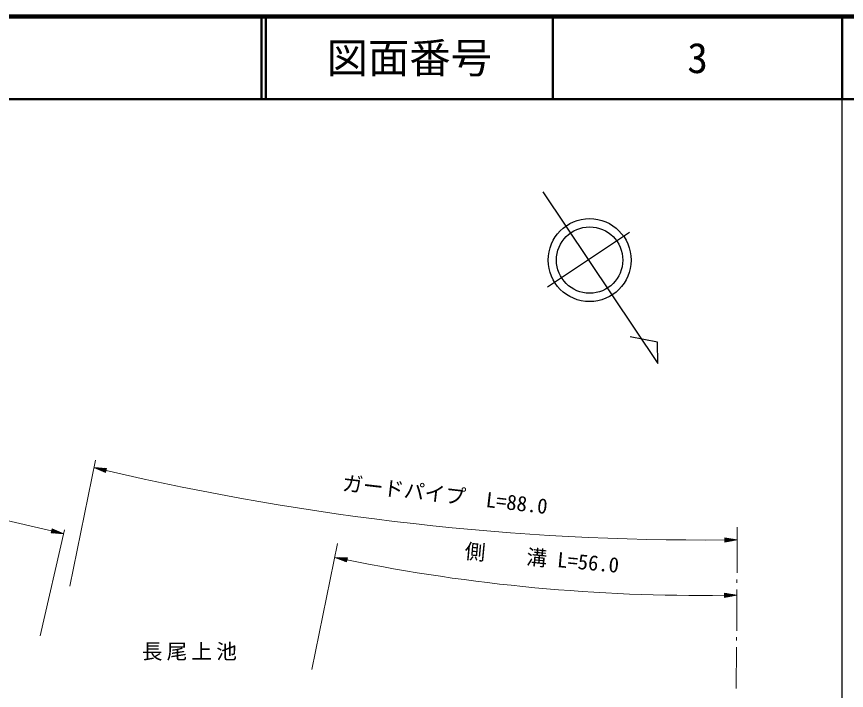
# Model space of a CAD drawing. Units: millimetres, scale not verified. Extents: x 40000 to 680000, y 20000 to 380000.
# Drawn here: x 479114 to 579500, y 298501 to 380000 of the extents above; entities that cross this region are included whole.
import ezdxf
from ezdxf.enums import TextEntityAlignment as Align

# ---------------------------------------------------------------- set-up
doc = ezdxf.new("R2010")
doc.units = ezdxf.units.MM
doc.header["$LTSCALE"] = 1000
for name, color, linetype, lineweight in [('M-BGD', 7, 'Continuous', 25), ('M-BGD-HTXT', 7, 'Continuous', 13), ('M-STR-HTXT', 7, 'Continuous', 13), ('M-TTL', 2, 'Continuous', 140), ('M-TTL-BAND', 7, 'Continuous', 25), ('M-TTL-LINE', 7, 'Continuous', 50)]:
    doc.layers.add(name, color=color, linetype=linetype, lineweight=lineweight)
doc.layers.add('M-TTL-TXT', color=7, linetype='Continuous')
doc.styles.add('ＭＳ ゴシック', font='')
doc.styles.get('ＭＳ ゴシック').set_extended_font_data('MS Gothic')

msp = doc.modelspace()

# ---------------------------------------------------------------- linework, layer by layer
at = {"layer": 'M-BGD'}
for p, q in [((542776, 358821), (556674, 338041)), ((542776, 358821), (556674, 338041)), ((553276, 353877), (543324, 347265)), ((553276, 353877), (543324, 347265)), ((556630, 340639), (553334, 341259)), ((556630, 340639), (553334, 341259)), ((556674, 338041), (556630, 340639)), ((556674, 338041), (556630, 340639))]:
    msp.add_line(p, q, dxfattribs=at)
for radius in [5016, 5016, 4013, 4013]:
    msp.add_circle((548438, 350548), radius, dxfattribs=at)
at = {"layer": 'M-BGD-HTXT'}
for p, q in [((566269, 312721), (566302, 318243)), ((566261, 311521), (566264, 311921)), ((566219, 304522), (566221, 304922)), ((566183, 298722), (566214, 303722))]:
    msp.add_line(p, q, dxfattribs=at)
at = {"layer": 'M-STR-HTXT'}
for p, q in [((443521, 326984), (483354, 317786)), ((485538, 311100), (488654, 326332)), ((488475, 325458), (489875, 324864)), ((488475, 325458), (489992, 325350)), ((488475, 325458), (489934, 325107)), ((489922, 325059), (488755, 325339)), ((489946, 325156), (488779, 325436)), ((489082, 325415), (489957, 325205)), ((489969, 325253), (489386, 325393)), ((489689, 325372), (489981, 325302)), ((489875, 324864), (489992, 325350)), ((489035, 325220), (489910, 325010)), ((489899, 324962), (489315, 325102)), ((489595, 324983), (489887, 324913)), ((481966, 305109), (484928, 317936)), ((483410, 318030), (483298, 317543)), ((484815, 317449), (483298, 317543)), ((483601, 317524), (483309, 317592)), ((483320, 317640), (483905, 317505)), ((484208, 317487), (483331, 317689)), ((483343, 317738), (484512, 317468)), ((484815, 317449), (483354, 317786)), ((483365, 317835), (484534, 317565)), ((484253, 317681), (483376, 317884)), ((483388, 317933), (483972, 317798)), ((483691, 317914), (483399, 317981)), ((484815, 317449), (483410, 318030)), ((514835, 301032), (517951, 316264)), ((566293, 316708), (564790, 316940)), ((564790, 316940), (564796, 316440)), ((565091, 316893), (564791, 316890)), ((564791, 316840), (565391, 316847)), ((565692, 316801), (564792, 316790)), ((564792, 316740), (565992, 316754)), ((566293, 316708), (564793, 316690)), ((564793, 316640), (565993, 316654)), ((565694, 316601), (564794, 316590)), ((564795, 316540), (565395, 316547)), ((565095, 316493), (564795, 316490)), ((566293, 316708), (564796, 316440)), ((517608, 314590), (519025, 314037)), ((517608, 314590), (519128, 314526)), ((517608, 314590), (519076, 314281)), ((519066, 314232), (517892, 314479)), ((519087, 314330), (517912, 314577)), ((518175, 314369), (519056, 314183)), ((518216, 314564), (519097, 314379)), ((519046, 314134), (518458, 314258)), ((519107, 314428), (518520, 314551)), ((518824, 314539), (519118, 314477)), ((519025, 314037), (519128, 314526)), ((518742, 314147), (519035, 314086)), ((566252, 310027), (564747, 310247)), ((564747, 310247), (564757, 309747)), ((565048, 310203), (564748, 310197)), ((566226, 305722), (566256, 310721)), ((564749, 310147), (565349, 310159)), ((565650, 310115), (564750, 310097)), ((564751, 310047), (565951, 310071)), ((566252, 310027), (564752, 309997)), ((564753, 309947), (565953, 309971)), ((565654, 309915), (564754, 309897)), ((564755, 309847), (565355, 309859)), ((565056, 309803), (564756, 309797)), ((566252, 310027), (564757, 309747))]:
    msp.add_line(p, q, dxfattribs=at)
for centre, radius, start, end in [((562531, 633652), 316966, 256.75979, 270.40891), ((561915, 525387), 215404, 258.529, 270.75468)]:
    msp.add_arc(centre, radius, start, end, dxfattribs=at)
at = {"layer": 'M-TTL'}
msp.add_line((680000, 380000), (40000, 380000), dxfattribs=at)
at = {"layer": 'M-TTL-BAND'}
msp.add_line((579000, 20000), (579000, 370000), dxfattribs=at)
at = {"layer": 'M-TTL-LINE'}
for p, q in [((508747, 380000), (508747, 370000)), ((509247, 380000), (509247, 370000)), ((543997, 380000), (543997, 370000)), ((579000, 380000), (579000, 370000)), ((40000, 370000), (680000, 370000))]:
    msp.add_line(p, q, dxfattribs=at)

# ---------------------------------------------------------------- texts
at = {"layer": 'M-BGD', "insert": (500266, 302095), "char_height": 1833, "attachment_point": 8, "style": 'ＭＳ ゴシック'}
msp.add_mtext('\\T1.2;長尾上池', dxfattribs=at)
at = {"layer": 'M-STR-HTXT', "style": 'ＭＳ ゴシック'}
for s, rotation, p in [('ガードパイプ  L=88.0', 353.373, (530771, 320721)), ('側\u3000\u3000溝 L=56.0', 354.642, (542525, 313050))]:
    msp.add_text(s, height=1833, rotation=rotation, dxfattribs=at).set_placement(p, align=Align.BOTTOM_CENTER)
at = {"layer": 'M-TTL-TXT', "style": 'ＭＳ ゴシック'}
for s, p in [('図面番号', (526622, 375000)), ('3', (561497, 375000))]:
    msp.add_text(s, height=3666, dxfattribs=at).set_placement(p, align=Align.MIDDLE_CENTER)

doc.saveas('drawing.dxf')
